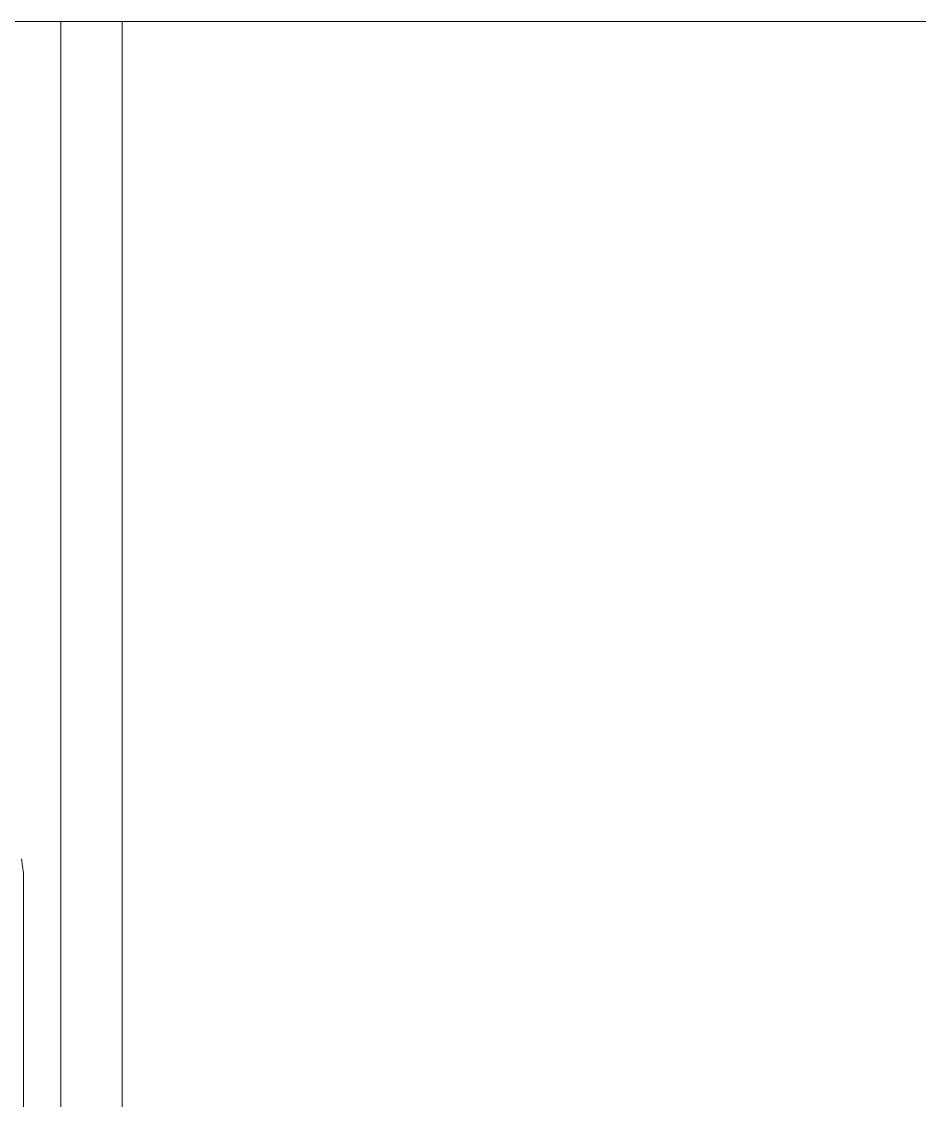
# Model space of a CAD drawing. Header units: millimetres. Extents: x 4134 to 7422, y 1400 to 3585.
# Drawn here: x 5776.2 to 5827.7, y 3343.9 to 3405.8 of the extents above; entities that cross this region are included whole.
import ezdxf

# ---------------------------------------------------------------- set-up
doc = ezdxf.new("R2010")
doc.units = ezdxf.units.MM
doc.layers.add('000-PI-Oprema', color=30, linetype='Continuous', lineweight=5)
doc.layers.add('000-PI-ORMAR', color=2, linetype='Continuous')
doc.layers.add('002-PI-Kabelska kanalica', color=150, linetype='Continuous')

# ---------------------------------------------------------------- blocks, each defined once
blk = doc.blocks.new('2000x800_montazna ploca')
at = {"layer": '000-PI-ORMAR', "color": 0, "linetype": 'ByBlock', "lineweight": 0}
for p, q in [((-3678.669, 1646.187), (-3634.669, 1646.187)), ((-3634.669, 1646.187), (-3634.669, -243.813))]:
    blk.add_line(p, q, dxfattribs=at)
blk = doc.blocks.new('*U539')
at = {"layer": '002-PI-Kabelska kanalica', "color": 0, "linetype": 'ByBlock', "lineweight": 0}
for q in [(-20, 1670), (80, -100)]:
    blk.add_line((-20, -100), q, dxfattribs=at)
blk = doc.blocks.new('westermo switch - SDI-862-SM-SC30')
at = {"layer": '000-PI-Oprema', "color": 0, "linetype": 'ByBlock', "lineweight": 0}
for p, q in [((50.994, -6.255), (50.875, -5.428)), ((50.994, -6.256), (50.875, -5.429)), ((50.994, -6.256), (50.875, -5.429)), ((50.994, -113.793), (50.994, -6.256))]:
    blk.add_line(p, q, dxfattribs=at)

msp = doc.modelspace()

# ---------------------------------------------------------------- block references
at = {"layer": '000-PI-Oprema', "color": 0, "linetype": 'ByBlock', "lineweight": 0}
msp.add_blockref('westermo switch - SDI-862-SM-SC30', (5725.311, 3363.177), dxfattribs=at)
at = {"layer": '000-PI-ORMAR', "color": 0, "linetype": 'ByBlock', "lineweight": 0}
msp.add_blockref('2000x800_montazna ploca', (9416.617, 1759.591), dxfattribs=at)
at = {"layer": '002-PI-Kabelska kanalica', "color": 0, "linetype": 'ByBlock', "lineweight": 0, "xscale": -1, "rotation": 180}
msp.add_blockref('*U539', (5798.448, 3305.778), dxfattribs=at)

doc.saveas('drawing.dxf')
